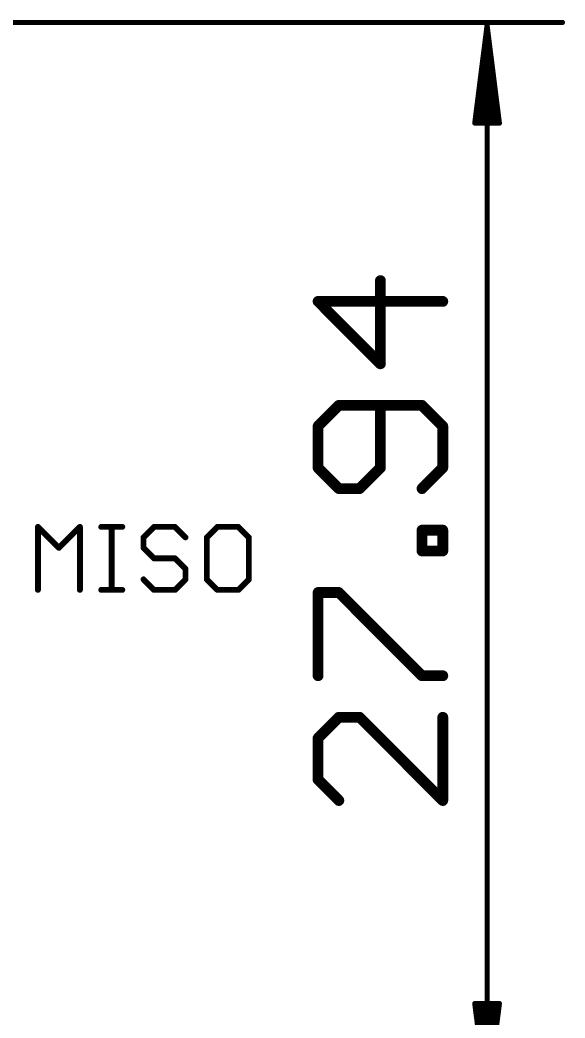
# Model space of a CAD drawing. Extents: x -27.3 to 28.4, y -24.7 to 14.
# Drawn here: x 14.34 to 28.43, y -11.75 to 14.04 of the extents above; entities that cross this region are included whole.
import ezdxf

# ---------------------------------------------------------------- set-up
doc = ezdxf.new("R2010")
doc.units = 0
doc.layers.add('51', color=53, linetype='CONTINUOUS')

msp = doc.modelspace()

# ---------------------------------------------------------------- linework, layer by layer
at = {"layer": '51'}
for points, const_width in [([(0, 13.97), (28.366, 13.97)], 0.13), ([(26.416, 13.905), (26.0968, 11.37)], 0.13), ([(26.416, 13.905), (26.156, 11.37)], 0.13), ([(26.416, 13.905), (26.286, 11.37)], 0.13), ([(26.416, 13.905), (26.416, -13.905)], 0.13), ([(26.7352, 11.37), (26.416, 13.905)], 0.13), ([(26.546, 11.37), (26.416, 13.905)], 0.13), ([(26.676, 11.37), (26.416, 13.905)], 0.13), ([(26.0968, 11.37), (26.7352, 11.37)], 0.13), ([(23.6596, 5.1534), (23.6596, 7.3023)], 0.2794), ([(25.2713, 6.765), (22.0479, 6.765)], 0.2794), ([(22.0479, 6.765), (23.6596, 5.1534)], 0.2794), ([(22.5852, 4.0795), (22.0479, 3.5423)], 0.2794), ([(24.7341, 4.0795), (22.5852, 4.0795)], 0.2794), ([(23.6596, 2.4678), (23.6596, 4.0795)], 0.2794), ([(25.2713, 3.5423), (24.7341, 4.0795)], 0.2794), ([(22.0479, 3.5423), (22.0479, 2.4678)], 0.2794), ([(25.2713, 2.4678), (25.2713, 3.5423)], 0.2794), ([(22.0479, 2.4678), (22.5852, 1.9306)], 0.2794), ([(23.1224, 1.9306), (23.6596, 2.4678)], 0.2794), ([(24.7341, 1.9306), (25.2713, 2.4678)], 0.2794), ([(22.5852, 1.9306), (23.1224, 1.9306)], 0.2794), ([(14.8082, -0.6858), (14.8082, 0.9412)], 0.1524), ([(14.8082, 0.9412), (15.3505, 0.3989)], 0.1524), ([(15.3505, 0.3989), (15.8929, 0.9412)], 0.1524), ([(15.8929, 0.9412), (15.8929, -0.6858)], 0.1524), ([(16.4454, 0.9412), (16.9877, 0.9412)], 0.1524), ([(16.7165, -0.6858), (16.7165, 0.9412)], 0.1524), ([(17.808, 0.9412), (17.5368, 0.67)], 0.1524), ([(18.3503, 0.9412), (17.808, 0.9412)], 0.1524), ([(18.6215, 0.67), (18.3503, 0.9412)], 0.1524), ([(19.4451, 0.9412), (19.174, 0.67)], 0.1524), ([(19.9874, 0.9412), (19.4451, 0.9412)], 0.1524), ([(20.2586, 0.67), (19.9874, 0.9412)], 0.1524), ([(24.7341, 0.3192), (24.7341, 0.8565)], 0.2794), ([(24.7341, 0.8565), (25.2713, 0.8565)], 0.2794), ([(25.2713, 0.8565), (25.2713, 0.3192)], 0.2794), ([(17.5368, 0.67), (17.5368, 0.3989)], 0.1524), ([(19.174, 0.67), (19.174, -0.4146)], 0.1524), ([(20.2586, -0.4146), (20.2586, 0.67)], 0.1524), ([(17.5368, 0.3989), (17.808, 0.1277)], 0.1524), ([(25.2713, 0.3192), (24.7341, 0.3192)], 0.2794), ([(17.808, 0.1277), (18.3503, 0.1277)], 0.1524), ([(18.3503, 0.1277), (18.6215, -0.1435)], 0.1524), ([(18.6215, -0.1435), (18.6215, -0.4146)], 0.1524), ([(17.808, -0.6858), (17.5368, -0.4146)], 0.1524), ([(18.6215, -0.4146), (18.3503, -0.6858)], 0.1524), ([(19.174, -0.4146), (19.4451, -0.6858)], 0.1524), ([(19.9874, -0.6858), (20.2586, -0.4146)], 0.1524), ([(16.4454, -0.6858), (16.9877, -0.6858)], 0.1524), ([(18.3503, -0.6858), (17.808, -0.6858)], 0.1524), ([(19.4451, -0.6858), (19.9874, -0.6858)], 0.1524), ([(22.0479, -2.9035), (22.0479, -0.7546)], 0.2794), ([(22.0479, -0.7546), (22.5852, -0.7546)], 0.2794), ([(22.5852, -0.7546), (24.7341, -2.9035)], 0.2794), ([(24.7341, -2.9035), (25.2713, -2.9035)], 0.2794), ([(22.5852, -3.9774), (22.0479, -4.5146)], 0.2794), ([(23.1224, -3.9774), (22.5852, -3.9774)], 0.2794), ([(25.2713, -6.1263), (23.1224, -3.9774)], 0.2794), ([(25.2713, -3.9774), (25.2713, -6.1263)], 0.2794), ([(22.0479, -4.5146), (22.0479, -5.589)], 0.2794), ([(22.0479, -5.589), (22.5852, -6.1263)], 0.2794), ([(26.416, -13.905), (26.0968, -11.37)], 0.13), ([(26.0968, -11.37), (26.7352, -11.37)], 0.13), ([(26.416, -13.905), (26.156, -11.37)], 0.13), ([(26.416, -13.905), (26.286, -11.37)], 0.13), ([(26.7352, -11.37), (26.416, -13.905)], 0.13), ([(26.546, -11.37), (26.416, -13.905)], 0.13), ([(26.676, -11.37), (26.416, -13.905)], 0.13)]:
    msp.add_lwpolyline(points, dxfattribs=dict(at, const_width=const_width))
for points, const_width in [([(26.4485, 13.905, 1), (26.3835, 13.905)], 0.065), ([(26.4482, 13.9091, 1), (26.3838, 13.9009)], 0.065), ([(26.4485, 13.9033, 1), (26.3835, 13.9067)], 0.065), ([(26.4485, 13.9067, 1), (26.3835, 13.9033)], 0.065), ([(26.4483, 13.9083, 1), (26.3837, 13.9017)], 0.065), ([(26.4483, 13.9017, 1), (26.3837, 13.9083)], 0.065), ([(26.4482, 13.9009, 1), (26.3838, 13.9091)], 0.065), ([(28.366, 13.9375, 1), (28.366, 14.0025)], 0.065), ([(26.0645, 11.3741, 1), (26.129, 11.3659)], 0.065), ([(26.0968, 11.4025, 1), (26.0968, 11.3375)], 0.065), ([(26.1237, 11.3733, 1), (26.1883, 11.3667)], 0.065), ([(26.2535, 11.3717, 1), (26.3185, 11.3683)], 0.065), ([(26.5135, 11.3683, 1), (26.5785, 11.3717)], 0.065), ([(26.6437, 11.3667, 1), (26.7083, 11.3733)], 0.065), ([(26.703, 11.3659, 1), (26.7675, 11.3741)], 0.065), ([(26.7352, 11.3375, 1), (26.7352, 11.4025)], 0.065), ([(23.7295, 7.3023, 1), (23.5898, 7.3023)], 0.1397), ([(22.0479, 6.8349, 1), (22.0479, 6.6952)], 0.1397), ([(22.0973, 6.8144, 1), (21.9986, 6.7157)], 0.1397), ([(25.2713, 6.6952, 1), (25.2713, 6.8349)], 0.1397), ([(23.5898, 5.1534, 1), (23.7295, 5.1534)], 0.1397), ([(23.6102, 5.104, 1), (23.709, 5.2028)], 0.1397), ([(22.5852, 4.1494, 1), (22.5852, 4.0097)], 0.1397), ([(22.6346, 4.0301, 1), (22.5358, 4.1289)], 0.1397), ([(23.7295, 4.0795, 1), (23.5898, 4.0795)], 0.1397), ([(24.7835, 4.1289, 1), (24.6847, 4.0301)], 0.1397), ([(24.7341, 4.0097, 1), (24.7341, 4.1494)], 0.1397), ([(22.1178, 3.5423, 1), (21.9781, 3.5423)], 0.1397), ([(21.9986, 3.5917, 1), (22.0973, 3.4929)], 0.1397), ([(25.3411, 3.5423, 1), (25.2015, 3.5423)], 0.1397), ([(25.2219, 3.4929, 1), (25.3207, 3.5917)], 0.1397), ([(22.0973, 2.5172, 1), (21.9986, 2.4185)], 0.1397), ([(23.709, 2.4185, 1), (23.6102, 2.5172)], 0.1397), ([(25.3207, 2.4185, 1), (25.2219, 2.5172)], 0.1397), ([(21.9781, 2.4678, 1), (22.1178, 2.4678)], 0.1397), ([(23.5898, 2.4678, 1), (23.7295, 2.4678)], 0.1397), ([(25.2015, 2.4678, 1), (25.3411, 2.4678)], 0.1397), ([(22.5852, 2.0005, 1), (22.5852, 1.8608)], 0.1397), ([(23.1224, 1.8608, 1), (23.1224, 2.0005)], 0.1397), ([(22.5358, 1.8812, 1), (22.6346, 1.98)], 0.1397), ([(23.073, 1.98, 1), (23.1718, 1.8812)], 0.1397), ([(24.6847, 1.98, 1), (24.7835, 1.8812)], 0.1397), ([(14.8463, 0.9412, 1), (14.7701, 0.9412)], 0.0762), ([(14.8351, 0.9681, 1), (14.7813, 0.9142)], 0.0762), ([(15.931, 0.9412, 1), (15.8548, 0.9412)], 0.0762), ([(15.9198, 0.9142, 1), (15.8659, 0.9681)], 0.0762), ([(16.4454, 0.9793, 1), (16.4454, 0.9031)], 0.0762), ([(16.7546, 0.9412, 1), (16.6784, 0.9412)], 0.0762), ([(16.9877, 0.9031, 1), (16.9877, 0.9793)], 0.0762), ([(17.808, 0.9793, 1), (17.808, 0.9031)], 0.0762), ([(17.8349, 0.9142, 1), (17.781, 0.9681)], 0.0762), ([(18.3772, 0.9681, 1), (18.3233, 0.9142)], 0.0762), ([(18.3503, 0.9031, 1), (18.3503, 0.9793)], 0.0762), ([(19.4451, 0.9793, 1), (19.4451, 0.9031)], 0.0762), ([(19.4721, 0.9142, 1), (19.4182, 0.9681)], 0.0762), ([(20.0144, 0.9681, 1), (19.9605, 0.9142)], 0.0762), ([(19.9874, 0.9031, 1), (19.9874, 0.9793)], 0.0762), ([(24.8039, 0.8565, 1), (24.6642, 0.8565)], 0.1397), ([(24.7341, 0.9263, 1), (24.7341, 0.7866)], 0.1397), ([(25.3411, 0.8565, 1), (25.2015, 0.8565)], 0.1397), ([(25.2713, 0.7866, 1), (25.2713, 0.9263)], 0.1397), ([(17.5749, 0.67, 1), (17.4987, 0.67)], 0.0762), ([(17.5099, 0.697, 1), (17.5637, 0.6431)], 0.0762), ([(18.5945, 0.6431, 1), (18.6484, 0.697)], 0.0762), ([(19.147, 0.697, 1), (19.2009, 0.6431)], 0.0762), ([(19.2121, 0.67, 1), (19.1359, 0.67)], 0.0762), ([(20.2967, 0.67, 1), (20.2205, 0.67)], 0.0762), ([(20.2317, 0.6431, 1), (20.2855, 0.697)], 0.0762), ([(15.3236, 0.4258, 1), (15.3775, 0.3719)], 0.0762), ([(15.3236, 0.3719, 1), (15.3775, 0.4258)], 0.0762), ([(17.5637, 0.4258, 1), (17.5099, 0.3719)], 0.0762), ([(17.4987, 0.3989, 1), (17.5749, 0.3989)], 0.0762), ([(24.7341, 0.3891, 1), (24.7341, 0.2494)], 0.1397), ([(24.6642, 0.3192, 1), (24.8039, 0.3192)], 0.1397), ([(25.2015, 0.3192, 1), (25.3411, 0.3192)], 0.1397), ([(25.2713, 0.2494, 1), (25.2713, 0.3891)], 0.1397), ([(17.808, 0.1658, 1), (17.808, 0.0896)], 0.0762), ([(17.781, 0.1008, 1), (17.8349, 0.1546)], 0.0762), ([(18.3772, 0.1546, 1), (18.3233, 0.1008)], 0.0762), ([(18.3503, 0.0896, 1), (18.3503, 0.1658)], 0.0762), ([(18.6596, -0.1435, 1), (18.5834, -0.1435)], 0.0762), ([(18.5945, -0.1704, 1), (18.6484, -0.1165)], 0.0762), ([(17.5637, -0.3877, 1), (17.5099, -0.4416)], 0.0762), ([(18.5834, -0.4146, 1), (18.6596, -0.4146)], 0.0762), ([(18.6484, -0.4416, 1), (18.5945, -0.3877)], 0.0762), ([(19.2009, -0.3877, 1), (19.147, -0.4416)], 0.0762), ([(19.1359, -0.4146, 1), (19.2121, -0.4146)], 0.0762), ([(20.2205, -0.4146, 1), (20.2967, -0.4146)], 0.0762), ([(20.2855, -0.4416, 1), (20.2317, -0.3877)], 0.0762), ([(14.7701, -0.6858, 1), (14.8463, -0.6858)], 0.0762), ([(15.8548, -0.6858, 1), (15.931, -0.6858)], 0.0762), ([(16.4454, -0.6477, 1), (16.4454, -0.7239)], 0.0762), ([(16.6784, -0.6858, 1), (16.7546, -0.6858)], 0.0762), ([(16.9877, -0.7239, 1), (16.9877, -0.6477)], 0.0762), ([(17.808, -0.6477, 1), (17.808, -0.7239)], 0.0762), ([(17.781, -0.7127, 1), (17.8349, -0.6589)], 0.0762), ([(18.3233, -0.6589, 1), (18.3772, -0.7127)], 0.0762), ([(18.3503, -0.7239, 1), (18.3503, -0.6477)], 0.0762), ([(19.4451, -0.6477, 1), (19.4451, -0.7239)], 0.0762), ([(19.4182, -0.7127, 1), (19.4721, -0.6589)], 0.0762), ([(19.9605, -0.6589, 1), (20.0144, -0.7127)], 0.0762), ([(19.9874, -0.7239, 1), (19.9874, -0.6477)], 0.0762), ([(22.0479, -0.6848, 1), (22.0479, -0.8245)], 0.1397), ([(22.1178, -0.7546, 1), (21.9781, -0.7546)], 0.1397), ([(22.6346, -0.7052, 1), (22.5358, -0.804)], 0.1397), ([(22.5852, -0.8245, 1), (22.5852, -0.6848)], 0.1397), ([(21.9781, -2.9035, 1), (22.1178, -2.9035)], 0.1397), ([(24.7341, -2.8337, 1), (24.7341, -2.9734)], 0.1397), ([(24.6847, -2.9529, 1), (24.7835, -2.8541)], 0.1397), ([(25.2713, -2.9734, 1), (25.2713, -2.8337)], 0.1397), ([(22.5852, -3.9075, 1), (22.5852, -4.0472)], 0.1397), ([(22.6346, -4.0268, 1), (22.5358, -3.928)], 0.1397), ([(23.1718, -3.928, 1), (23.073, -4.0268)], 0.1397), ([(23.1224, -4.0472, 1), (23.1224, -3.9075)], 0.1397), ([(25.3411, -3.9774, 1), (25.2015, -3.9774)], 0.1397), ([(22.1178, -4.5146, 1), (21.9781, -4.5146)], 0.1397), ([(21.9986, -4.4652, 1), (22.0973, -4.564)], 0.1397), ([(22.0973, -5.5396, 1), (21.9986, -5.6384)], 0.1397), ([(21.9781, -5.589, 1), (22.1178, -5.589)], 0.1397), ([(22.5358, -6.1757, 1), (22.6346, -6.0769)], 0.1397), ([(25.2015, -6.1263, 1), (25.3411, -6.1263)], 0.1397), ([(25.2219, -6.1757, 1), (25.3207, -6.0769)], 0.1397), ([(26.129, -11.3659, 1), (26.0645, -11.3741)], 0.065), ([(26.0968, -11.3375, 1), (26.0968, -11.4025)], 0.065), ([(26.1883, -11.3667, 1), (26.1237, -11.3733)], 0.065), ([(26.3185, -11.3683, 1), (26.2535, -11.3717)], 0.065), ([(26.5785, -11.3717, 1), (26.5135, -11.3683)], 0.065), ([(26.7083, -11.3733, 1), (26.6437, -11.3667)], 0.065), ([(26.7675, -11.3741, 1), (26.703, -11.3659)], 0.065), ([(26.7352, -11.4025, 1), (26.7352, -11.3375)], 0.065)]:
    msp.add_lwpolyline(points, format="xyb", dxfattribs=dict(at, const_width=const_width))

doc.saveas('drawing.dxf')
